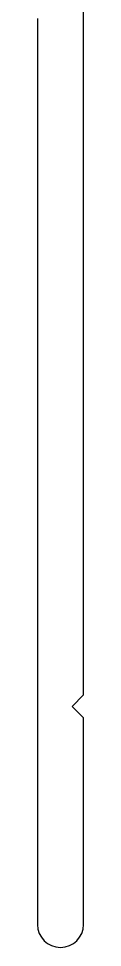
# Model space of a CAD drawing. Extents: x 684.6 to 746.4, y 447.5 to 521.4.
# Drawn here: x 744.39 to 746.39, y 447.47 to 487.92 of the extents above; entities that cross this region are included whole.
import ezdxf

# ---------------------------------------------------------------- set-up
doc = ezdxf.new("R2010")
doc.units = 0
doc.layers.get('0').update_dxf_attribs({"linetype": 'CONTINUOUS'})

msp = doc.modelspace()

# ---------------------------------------------------------------- linework, layer by layer
for p, q in [((746.393, 458.467), (746.393, 492.671)), ((744.393, 487.921), (744.393, 448.467)), ((745.893, 457.967), (746.393, 458.467)), ((746.393, 457.467), (745.893, 457.967)), ((746.393, 448.467), (746.393, 457.467))]:
    msp.add_line(p, q)
msp.add_arc((745.393, 448.467), 1, 180, 360)

doc.saveas('drawing.dxf')
